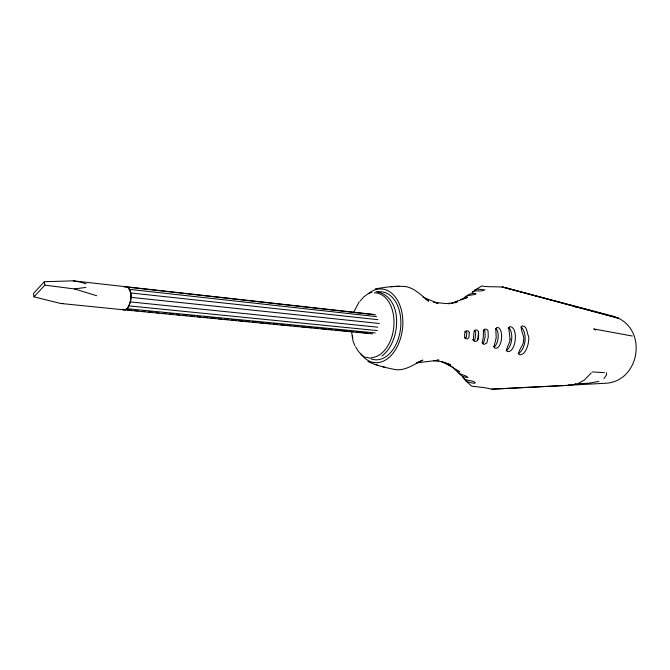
<?xml version="1.0" encoding="UTF-8"?>
<svg xmlns="http://www.w3.org/2000/svg" width="670" height="670" viewBox="0 0 670 670"><rect width="100%" height="100%" fill="white"/><g stroke="black" fill="none" stroke-linecap="round" stroke-linejoin="round"><path stroke-width="1" d="M373.977 314.465L125.533 286.668L127.752 287.17C132.844 292.698 131.119 301.349 128.087 307.455A11.7 5.787 -84.2 0 1 124.746 309.925L60.526 303.443L34.003 296.86L33.5 293.477L44.337 281.718L73.214 280.839L125.533 286.701M477.685 340.243L478.539 331.734L477.274 330.193L475.415 329.975L474.603 330.494L473.983 332.429L473.288 339.707L474.268 341.34C479.368 342.697 478.681 334.715 478.539 331.734M372.57 333.853L124.679 309.909L126.957 308.703C131.588 302.882 132.928 293.016 127.752 287.17A11.7 5.787 -84.2 0 0 124.377 287.128M354.045 311.517L359.254 301.726M591.325 372.83L584.357 380.032L578.88 383.123M603.971 378.584L606.559 374.764L606.417 372.805M360.242 300.872L363.76 296.952L367.654 294.021L371.791 292.187M34.003 296.86L44.865 285.135L44.337 281.718M472.451 292.53L474.511 290.336L481.755 285.981C490.876 287.74 500.322 285.479 509.167 288.72L618.351 318.166C647.555 332.286 638.929 380.577 606.643 383.19L568.386 385.292L569.492 384.815M508.103 328.107L508.932 327.647C513.63 333.183 512.341 345.921 506.637 350.402L506.185 350.217M466.647 296.257C467.953 293.787 475.608 292.472 476.077 293.954C471.94 295.847 466.454 294.306 463.464 298.443M381.925 355.988C400.903 342.169 404.152 296.433 376.038 291.542M448.95 303.853L449.746 303.409L448.356 303.686M453.984 302.639L457.476 301.098L451.672 303.317M460.583 299.457C475.976 294.557 461.546 299.775 457.778 300.947M417.268 362.52L422.837 360.117C413.708 364.346 404.395 371.833 393.684 369.262C384.932 367.487 376.046 365.435 367.972 361.498M471.99 292.137L475.131 290.914L481.797 290.914L484.938 289.884L477.794 289.105L474.511 290.336M598.871 381.397L589.047 383.207L575.086 383.843M85.927 287.397L74.546 288.954L44.865 285.135M575.832 384.203L569.19 385.292L491.847 389.161L484.829 387.696L471.663 386.18L465.432 380.443L463.849 377.905M495.498 328.518L495.993 328.417C499.653 332.638 498.547 343.635 494.108 347.043L493.355 346.398M520.825 327.077L521.294 326.993C527.457 333.735 525.992 348.157 518.614 353.534L518.178 353.35M375.259 288.854C384.086 287.447 393.03 285.998 402 286.375C413.03 286.006 420.71 295.11 428.767 301.182L425.442 298.895M416.346 362.922L439.018 360.142L436.941 360.125M457.091 302.43L446.337 303.611L433.356 302.262M399.446 286.232L390.736 286.727M491.847 389.161L569.19 385.292M60.526 303.443L63.558 303.518M592.389 371.917L604.415 372.679M126.957 308.703L375.2 332.915M124.553 309.548L122.476 309.347L123.942 309.724M127.677 309.85L131.839 310.252M134.963 310.553L138.079 310.855M142.241 311.257L145.365 311.558M148.489 311.86L152.651 312.262M155.775 312.563L158.891 312.873M163.053 313.275L166.177 313.577M169.301 313.878L173.463 314.28M176.587 314.582L179.702 314.883M182.826 315.185L186.989 315.587M190.113 315.888L194.275 316.299M197.399 316.6L200.514 316.902M203.638 317.203L207.8 317.605M210.924 317.907L215.087 318.309M218.211 318.61L221.326 318.912M224.45 319.213L228.612 319.615M231.736 319.925L235.899 320.327M239.022 320.628L243.185 321.031M245.262 321.231L249.424 321.634M252.548 321.935L256.71 322.337M259.834 322.639L263.997 323.041M266.074 323.25L270.236 323.652M273.36 323.953L277.522 324.355M280.646 324.657L284.809 325.059M286.886 325.26L291.048 325.662M294.172 325.963L298.334 326.365M301.458 326.675L305.621 327.077M307.697 327.278L311.86 327.68M314.984 327.982L318.108 328.283M321.231 328.585L326.432 329.087M328.509 329.288L332.672 329.69M335.796 329.992L339.958 330.402M342.043 330.603L347.244 331.106M349.321 331.307L353.484 331.709M356.608 332.01L360.77 332.412M362.855 332.613L367.018 333.015M128.967 305.897L377.327 330.603M130.399 301.91L377.754 327.186M433.524 360.77L440.517 361.49L450.826 364.823L441.957 361.666L450.918 366.306L447.744 364.061M131.01 297.354L379.354 323.493M130.725 292.949L377.888 319.674M129.57 289.373L376.548 316.634M127.752 287.17L375.535 314.85M374.806 364.514L377.235 364.84M73.214 280.839L80.316 282.045L86.162 283.846M632.346 336.03L593.997 328.995M366.147 357.319L370.175 358.14L373.986 357.252A32.52 21.273 -84.1 0 0 394.002 322.63A32.52 21.273 -84.1 0 0 374.371 292.798M436.12 302.949L437.996 303.351L422.946 297.178M573.411 306.383L576.401 307.178M382.712 366.666L385.493 367.411M74.546 288.954L96.706 295.721M443.23 362.277L443.607 362.269M448.841 365.066L447.141 364.111M441.597 361.39L442.502 361.901M593.754 328.92L594.617 329.406M451.17 366.582L459.796 371.85L455.876 370.309L452.418 366.959M465.432 380.443C465.985 382.109 478.229 384.764 474.586 382.084C470.608 379.756 464.578 381.356 462.3 376.548M365.25 357.478L361.549 354.899L358.316 351.273L355.644 346.759M594.968 329.757L595.337 330.209M456.236 370.242C458.381 375.091 464.503 374.27 468.037 377.428C464.871 377.562 460.608 376.038 458.917 373.031M354.849 345.712L352.923 340.678L351.465 331.122M352.345 335.695L352.772 337.63M123.992 309.942A11.7 5.787 -84.2 0 1 122.543 309.389M368.751 293.309A36.992 24.329 -84.1 0 1 393.391 294.792A36.992 24.329 -84.1 0 1 402.603 328.166C401.422 338.141 397.921 348.048 391.079 355.569A36.992 24.329 -84.1 0 1 361.004 353.986M377.972 291.953A34.128 22.445 -84.1 0 1 400.618 327.965A34.128 22.445 -84.1 0 1 371.264 358.944M482.031 342.965A1.968 1.34 -70.5 0 0 483.606 342.697L485.181 336.725L484.837 330.561A1.968 1.34 81.7 0 0 483.338 329.967M473.514 340.385A1.985 1.365 -71.9 0 0 475.038 339.322L475.767 332.127A1.985 1.365 83.2 0 0 473.958 330.863M473.02 340.184A1.985 1.365 -71.9 0 1 472.66 339.724M464.444 337.781A1.993 1.399 -80 0 0 466.412 336.893L466.831 332.755A1.993 1.399 -88.8 0 0 464.595 331.868M483.422 331.524L483.38 336.524L482.341 342.487L483.246 344.12L484.184 344.405L486.83 343.015L488.246 337.018L488.053 330.871L486.721 329.305L484.762 329.071L483.422 331.524M495.783 328.87L496.202 337.831L493.999 346.532L494.887 348.191C502.542 349.748 504.284 327.236 496.981 327.429L495.783 328.87M469.369 332.596L468.874 337.546L467.4 338.894L465.625 338.76C463.883 336.675 464.302 332.446 466.429 330.746L468.196 330.98L469.369 332.596M510.088 339.238C510.113 343.4 506.311 346.826 506.738 350.879L507.391 351.557C516.118 353.048 518.823 326.734 509.778 326.65L508.765 328.082L510.088 339.238M523.664 340.611C523.655 345.62 518.614 349.212 518.672 354.003L519.267 354.69C526.235 355.82 529.576 341.658 528.622 336.357C526.754 333.392 527.399 325.486 522.164 325.972L521.453 326.524C520.431 331.198 524.66 335.712 523.664 340.611M613.435 316.282L502.157 286.953L618.351 318.166L613.435 316.282"/></g></svg>
